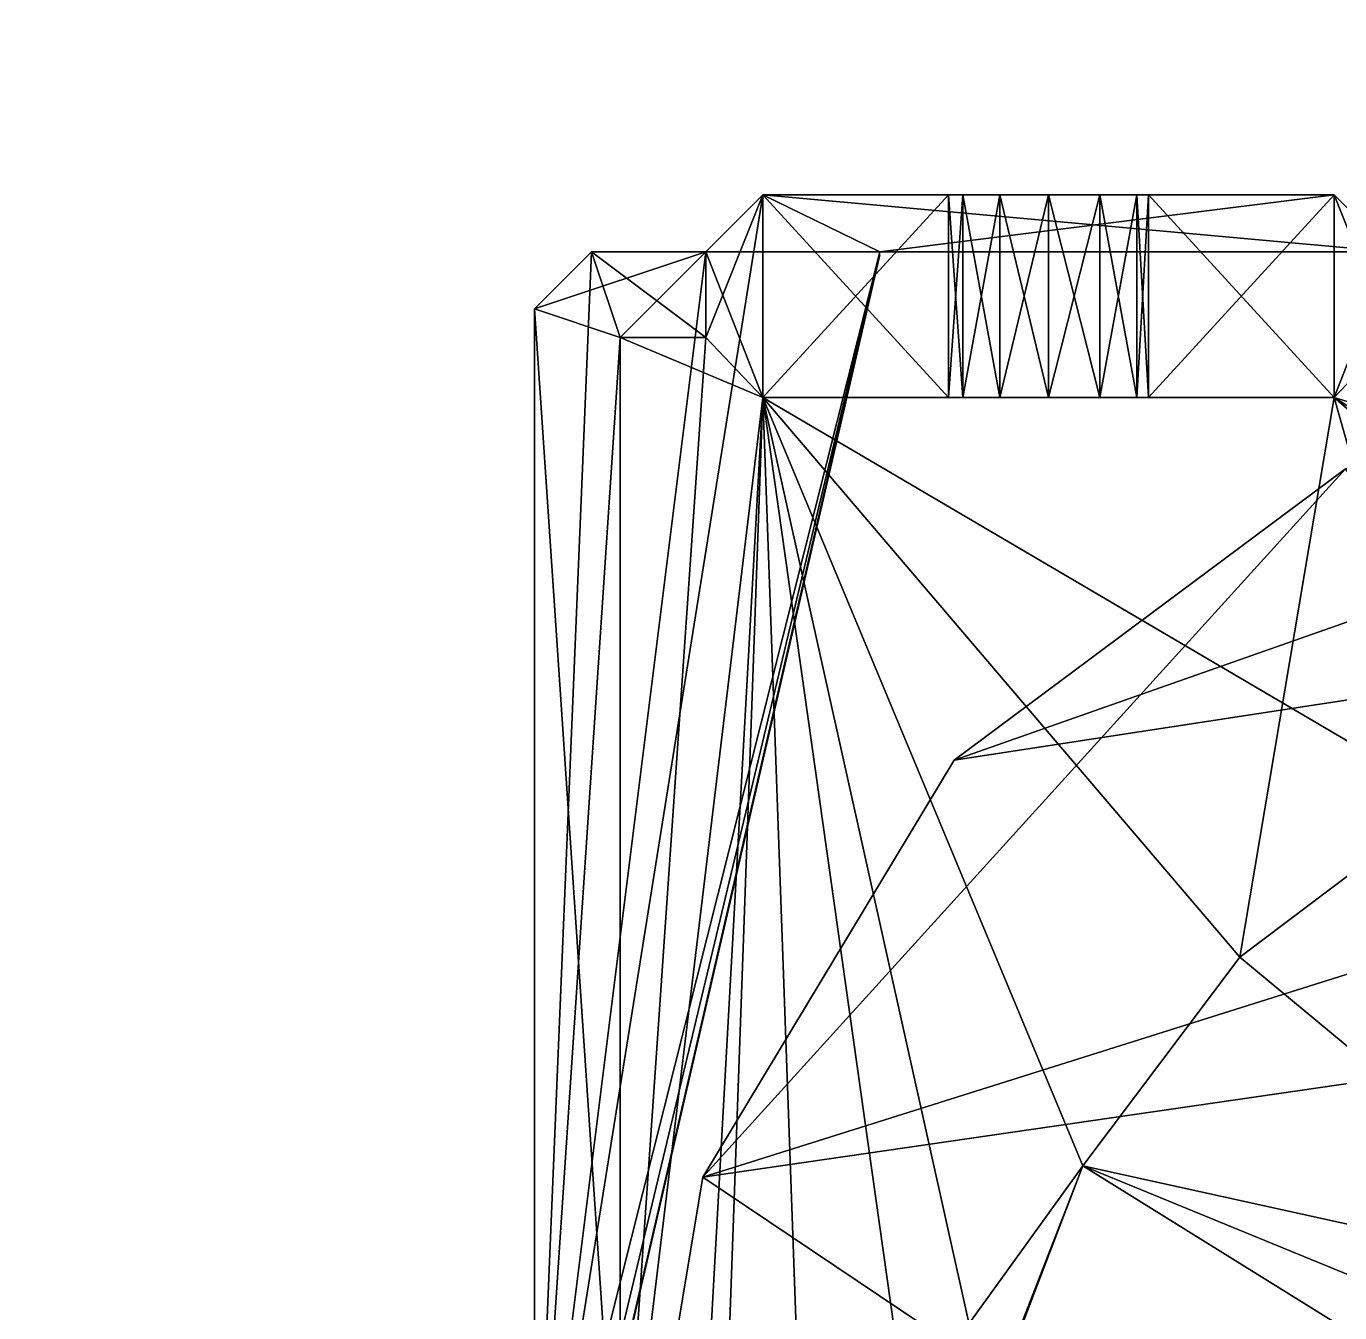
# Model space of a CAD drawing. Header units: metres. Extents: x -0.073 to 0.073, y -0.252 to 0.252.
# Drawn here: x -0.0455 to -0.01675, y 0.20772 to 0.23588 of the extents above; entities that cross this region are included whole.
import ezdxf

# ---------------------------------------------------------------- set-up
doc = ezdxf.new("R2010")
doc.units = ezdxf.units.M
for name, color, linetype in [('Object', 9, 'CONTINUOUS'), ('Object_0001', 9, 'CONTINUOUS'), ('Object_0044', 9, 'CONTINUOUS'), ('Object_0230', 9, 'CONTINUOUS'), ('Object_0231', 9, 'CONTINUOUS'), ('Object_0232', 9, 'CONTINUOUS'), ('Object_0250', 9, 'CONTINUOUS'), ('Object_0251', 9, 'CONTINUOUS'), ('Object_0252', 9, 'CONTINUOUS'), ('Object_0281', 9, 'CONTINUOUS'), ('Object_0324', 9, 'CONTINUOUS'), ('Object_0362', 9, 'CONTINUOUS'), ('Object_0363', 9, 'CONTINUOUS'), ('Object_0364', 9, 'CONTINUOUS'), ('Object_0385', 9, 'CONTINUOUS'), ('Object_0386', 9, 'CONTINUOUS'), ('Object_0387', 9, 'CONTINUOUS'), ('Object_0414', 9, 'CONTINUOUS'), ('Object_0415', 9, 'CONTINUOUS'), ('Object_0416', 9, 'CONTINUOUS'), ('Object_0523', 9, 'CONTINUOUS'), ('Object_0559', 9, 'CONTINUOUS'), ('Object_0611', 9, 'CONTINUOUS'), ('Object_0674', 9, 'CONTINUOUS'), ('Object_0694', 9, 'CONTINUOUS'), ('Object_0756', 9, 'CONTINUOUS'), ('Object_0759', 9, 'CONTINUOUS'), ('Object_0795', 9, 'CONTINUOUS'), ('Object_0796', 9, 'CONTINUOUS'), ('Object_0797', 9, 'CONTINUOUS'), ('Object_0801', 9, 'CONTINUOUS'), ('Object_0824', 9, 'CONTINUOUS'), ('Object_0841', 9, 'CONTINUOUS'), ('Object_0852', 9, 'CONTINUOUS'), ('Object_0859', 9, 'CONTINUOUS'), ('Object_0896', 9, 'CONTINUOUS'), ('Object_0903', 9, 'CONTINUOUS'), ('Object_0910', 9, 'CONTINUOUS'), ('Object_0948', 9, 'CONTINUOUS'), ('Object_0950', 9, 'CONTINUOUS'), ('Object_0953', 9, 'CONTINUOUS'), ('Object_0957', 9, 'CONTINUOUS'), ('Object_0962', 9, 'CONTINUOUS'), ('Object_1007', 9, 'CONTINUOUS'), ('Object_1038', 9, 'CONTINUOUS')]:
    doc.layers.add(name, color=color, linetype=linetype)

msp = doc.modelspace()

# ---------------------------------------------------------------- linework, layer by layer
at = {"layer": 'Object'}
for points in [[(-0.025188, 0.219813, 0.13125), (-0.030688, 0.210688, 0.13125), (-0.016625, 0.226188, 0.13125)], [(0.014625, 0.18025, 0.13125), (-0.016625, 0.226188, 0.13125), (-0.030688, 0.210688, 0.13125)], [(-0.030688, 0.210688, 0.13125), (-0.032438, 0.20025, 0.13125), (0.014625, 0.18025, 0.13125)]]:
    msp.add_3dface(points, dxfattribs=at)
at = {"layer": 'Object_0001'}
for points in [[(-0.016625, 0.226188, 0.11875), (0.0205, 0.235875, 0.11875), (-0.025188, 0.219813, 0.11875)], [(0.0205, 0.226813, 0.11875), (-0.025188, 0.219813, 0.11875), (0.0205, 0.235875, 0.11875)], [(-0.025188, 0.219813, 0.11875), (0.0205, 0.226813, 0.11875), (-0.030688, 0.210688, 0.11875)], [(0.024437, 0.218688, 0.11875), (-0.030688, 0.210688, 0.11875), (0.0205, 0.226813, 0.11875)], [(-0.030688, 0.210688, 0.11875), (0.024437, 0.218688, 0.11875), (-0.032438, 0.20025, 0.11875)], [(-0.030188, 0.189813, 0.11875), (-0.032438, 0.20025, 0.11875), (0.024437, 0.218688, 0.11875)], [(0.024437, 0.218688, 0.11875), (-0.024188, 0.181, 0.11875), (-0.030188, 0.189813, 0.11875)], [(-0.024188, 0.181, 0.11875), (0.024437, 0.218688, 0.11875), (-0.015313, 0.175063, 0.11875)]]:
    msp.add_3dface(points, dxfattribs=at)
at = {"layer": 'Object_0044'}
for points in [[(-0.016625, 0.226188, 0.13125), (-0.016625, 0.226188, 0.11875), (-0.025188, 0.219813, 0.11875)], [(-0.016625, 0.226188, 0.13125), (-0.025188, 0.219813, 0.11875), (-0.025188, 0.219813, 0.13125)], [(-0.030688, 0.210688, 0.11875), (-0.025188, 0.219813, 0.13125), (-0.025188, 0.219813, 0.11875)], [(-0.025188, 0.219813, 0.13125), (-0.030688, 0.210688, 0.11875), (-0.030688, 0.210688, 0.13125)], [(-0.032438, 0.20025, 0.11875), (-0.030688, 0.210688, 0.13125), (-0.030688, 0.210688, 0.11875)], [(-0.030688, 0.210688, 0.13125), (-0.032438, 0.20025, 0.11875), (-0.032438, 0.20025, 0.13125)]]:
    msp.add_3dface(points, dxfattribs=at)
at = {"layer": 'Object_0230'}
for points in [[(-0.029375, 0.22775, 0.059375), (-0.025313, 0.22775, 0.059375), (-0.029375, 0.22775, 0.07)], [(-0.025313, 0.22775, 0.064062), (-0.029375, 0.22775, 0.07), (-0.025313, 0.22775, 0.059375)], [(-0.025313, 0.22775, 0.064062), (-0.025, 0.22775, 0.065187), (-0.029375, 0.22775, 0.07)], [(-0.024188, 0.22775, 0.066), (-0.029375, 0.22775, 0.07), (-0.025, 0.22775, 0.065187)], [(-0.029375, 0.22775, 0.07), (-0.024188, 0.22775, 0.066), (-0.016875, 0.22775, 0.07)], [(-0.023125, 0.22775, 0.066312), (-0.016875, 0.22775, 0.07), (-0.024188, 0.22775, 0.066)], [(-0.016875, 0.22775, 0.07), (-0.023125, 0.22775, 0.066312), (-0.022, 0.22775, 0.066)], [(-0.022, 0.22775, 0.066), (-0.021188, 0.22775, 0.065187), (-0.016875, 0.22775, 0.07)], [(-0.020938, 0.22775, 0.064062), (-0.016875, 0.22775, 0.07), (-0.021188, 0.22775, 0.065187)], [(-0.020938, 0.22775, 0.059375), (-0.016875, 0.22775, 0.059375), (-0.020938, 0.22775, 0.064062)], [(-0.016875, 0.22775, 0.07), (-0.020938, 0.22775, 0.064062), (-0.016875, 0.22775, 0.059375)]]:
    msp.add_3dface(points, dxfattribs=at)
at = {"layer": 'Object_0231'}
for points in [[(-0.025313, 0.232188, 0.059375), (-0.025313, 0.232188, 0.064062), (-0.025313, 0.22775, 0.059375)], [(-0.025313, 0.22775, 0.064062), (-0.025313, 0.22775, 0.059375), (-0.025313, 0.232188, 0.064062)]]:
    msp.add_3dface(points, dxfattribs=at)
at = {"layer": 'Object_0232'}
for points in [[(-0.029375, 0.22775, 0.07), (-0.030625, 0.229063, 0.07), (-0.029375, 0.22775, 0.059375)], [(-0.030625, 0.229063, 0.059375), (-0.029375, 0.22775, 0.059375), (-0.030625, 0.229063, 0.07)]]:
    msp.add_3dface(points, dxfattribs=at)
at = {"layer": 'Object_0250'}
for points in [[(-0.020938, 0.22775, 0.059375), (-0.020938, 0.232188, 0.059375), (-0.016875, 0.22775, 0.059375)], [(-0.016875, 0.232188, 0.059375), (-0.016875, 0.22775, 0.059375), (-0.020938, 0.232188, 0.059375)], [(-0.016875, 0.22775, 0.059375), (-0.016875, 0.232188, 0.059375), (-0.015625, 0.229063, 0.059375)], [(-0.015625, 0.230938, 0.059375), (-0.015625, 0.229063, 0.059375), (-0.016875, 0.232188, 0.059375)]]:
    msp.add_3dface(points, dxfattribs=at)
at = {"layer": 'Object_0251'}
for points in [[(-0.020938, 0.232188, 0.064062), (-0.020938, 0.232188, 0.059375), (-0.020938, 0.22775, 0.064062)], [(-0.020938, 0.22775, 0.059375), (-0.020938, 0.22775, 0.064062), (-0.020938, 0.232188, 0.059375)]]:
    msp.add_3dface(points, dxfattribs=at)
at = {"layer": 'Object_0252'}
for points in [[(-0.015625, 0.229063, 0.07), (-0.016875, 0.22775, 0.07), (-0.015625, 0.229063, 0.059375)], [(-0.016875, 0.22775, 0.059375), (-0.015625, 0.229063, 0.059375), (-0.016875, 0.22775, 0.07)]]:
    msp.add_3dface(points, dxfattribs=at)
at = {"layer": 'Object_0281'}
for points in [[(-0.044875, 0.152813, 0.073125), (-0.044875, 0.152813, 0.101875), (-0.026813, 0.230875, 0.073125)], [(-0.026813, 0.230875, 0.101875), (-0.026813, 0.230875, 0.073125), (-0.044875, 0.152813, 0.101875)]]:
    msp.add_3dface(points, dxfattribs=at)
at = {"layer": 'Object_0324'}
for points in [[(-0.029375, 0.22775, 0.115625), (-0.029375, 0.232188, 0.115625), (-0.030625, 0.229063, 0.115625)], [(-0.030625, 0.230938, 0.115625), (-0.030625, 0.229063, 0.115625), (-0.029375, 0.232188, 0.115625)], [(-0.025313, 0.22775, 0.115625), (-0.025313, 0.232188, 0.115625), (-0.029375, 0.22775, 0.115625)], [(-0.029375, 0.232188, 0.115625), (-0.029375, 0.22775, 0.115625), (-0.025313, 0.232188, 0.115625)], [(-0.0325, 0.229063, 0.115625), (-0.033125, 0.230938, 0.115625), (-0.034375, 0.229688, 0.115625)], [(-0.033125, 0.230938, 0.115625), (-0.0325, 0.229063, 0.115625), (-0.030625, 0.230938, 0.115625)], [(-0.030625, 0.229063, 0.115625), (-0.030625, 0.230938, 0.115625), (-0.0325, 0.229063, 0.115625)], [(-0.034375, 0.200938, 0.115625), (-0.0325, 0.201875, 0.115625), (-0.034375, 0.229688, 0.115625)], [(-0.0325, 0.229063, 0.115625), (-0.034375, 0.229688, 0.115625), (-0.0325, 0.201875, 0.115625)]]:
    msp.add_3dface(points, dxfattribs=at)
at = {"layer": 'Object_0362'}
for points in [[(-0.029375, 0.232188, 0.059375), (-0.030625, 0.230938, 0.059375), (-0.029375, 0.232188, 0.073125)], [(-0.030625, 0.230938, 0.073125), (-0.029375, 0.232188, 0.073125), (-0.030625, 0.230938, 0.059375)]]:
    msp.add_3dface(points, dxfattribs=at)
at = {"layer": 'Object_0363'}
for points in [[(-0.030625, 0.230938, 0.059375), (-0.033125, 0.230938, 0.059375), (-0.030625, 0.230938, 0.073125)], [(-0.033125, 0.230938, 0.073125), (-0.030625, 0.230938, 0.073125), (-0.033125, 0.230938, 0.059375)]]:
    msp.add_3dface(points, dxfattribs=at)
at = {"layer": 'Object_0364'}
for points in [[(-0.016875, 0.232188, 0.073125), (-0.023125, 0.232188, 0.066312), (-0.029375, 0.232188, 0.073125)], [(-0.023125, 0.232188, 0.066312), (-0.024188, 0.232188, 0.066), (-0.029375, 0.232188, 0.073125)], [(-0.025, 0.232188, 0.065187), (-0.029375, 0.232188, 0.073125), (-0.024188, 0.232188, 0.066)], [(-0.029375, 0.232188, 0.073125), (-0.025, 0.232188, 0.065187), (-0.029375, 0.232188, 0.059375)], [(-0.025313, 0.232188, 0.064125), (-0.029375, 0.232188, 0.059375), (-0.025, 0.232188, 0.065187)], [(-0.029375, 0.232188, 0.059375), (-0.025313, 0.232188, 0.064125), (-0.025313, 0.232188, 0.059375)], [(-0.023125, 0.232188, 0.066312), (-0.016875, 0.232188, 0.073125), (-0.022, 0.232188, 0.066)], [(-0.021188, 0.232188, 0.065187), (-0.022, 0.232188, 0.066), (-0.016875, 0.232188, 0.073125)], [(-0.021188, 0.232188, 0.065187), (-0.016875, 0.232188, 0.073125), (-0.020938, 0.232188, 0.064125)], [(-0.016875, 0.232188, 0.059375), (-0.020938, 0.232188, 0.064125), (-0.016875, 0.232188, 0.073125)], [(-0.020938, 0.232188, 0.064125), (-0.016875, 0.232188, 0.059375), (-0.020938, 0.232188, 0.059375)]]:
    msp.add_3dface(points, dxfattribs=at)
at = {"layer": 'Object_0385'}
for points in [[(-0.020938, 0.232188, 0.115625), (-0.020938, 0.232188, 0.110938), (-0.020938, 0.22775, 0.115625)], [(-0.020938, 0.22775, 0.110938), (-0.020938, 0.22775, 0.115625), (-0.020938, 0.232188, 0.110938)]]:
    msp.add_3dface(points, dxfattribs=at)
at = {"layer": 'Object_0386'}
for points in [[(-0.025313, 0.232188, 0.110938), (-0.025313, 0.22775, 0.110938), (-0.025, 0.22775, 0.109813)], [(-0.025313, 0.232188, 0.110938), (-0.025, 0.22775, 0.109813), (-0.025, 0.232188, 0.109813)], [(-0.024188, 0.22775, 0.109), (-0.025, 0.232188, 0.109813), (-0.025, 0.22775, 0.109813)], [(-0.025, 0.232188, 0.109813), (-0.024188, 0.22775, 0.109), (-0.024188, 0.232188, 0.109)], [(-0.023125, 0.22775, 0.108688), (-0.024188, 0.232188, 0.109), (-0.024188, 0.22775, 0.109)], [(-0.024188, 0.232188, 0.109), (-0.023125, 0.22775, 0.108688), (-0.023125, 0.232188, 0.108688)], [(-0.022, 0.22775, 0.109), (-0.023125, 0.232188, 0.108688), (-0.023125, 0.22775, 0.108688)], [(-0.023125, 0.232188, 0.108688), (-0.022, 0.22775, 0.109), (-0.022, 0.232188, 0.109)], [(-0.021188, 0.22775, 0.109813), (-0.022, 0.232188, 0.109), (-0.022, 0.22775, 0.109)], [(-0.022, 0.232188, 0.109), (-0.021188, 0.22775, 0.109813), (-0.021188, 0.232188, 0.109813)], [(-0.020938, 0.22775, 0.110938), (-0.021188, 0.232188, 0.109813), (-0.021188, 0.22775, 0.109813)], [(-0.021188, 0.232188, 0.109813), (-0.020938, 0.22775, 0.110938), (-0.020938, 0.232188, 0.110938)]]:
    msp.add_3dface(points, dxfattribs=at)
at = {"layer": 'Object_0387'}
for points in [[(-0.016875, 0.22775, 0.115625), (-0.016875, 0.232188, 0.115625), (-0.020938, 0.22775, 0.115625)], [(-0.020938, 0.232188, 0.115625), (-0.020938, 0.22775, 0.115625), (-0.016875, 0.232188, 0.115625)], [(-0.016875, 0.232188, 0.115625), (-0.016875, 0.22775, 0.115625), (-0.015625, 0.230938, 0.115625)], [(-0.015625, 0.229063, 0.115625), (-0.015625, 0.230938, 0.115625), (-0.016875, 0.22775, 0.115625)]]:
    msp.add_3dface(points, dxfattribs=at)
at = {"layer": 'Object_0414'}
for points in [[(-0.034375, 0.229688, 0.115625), (-0.033125, 0.230938, 0.115625), (-0.034375, 0.229688, 0.101875)], [(-0.033125, 0.230938, 0.101875), (-0.034375, 0.229688, 0.101875), (-0.033125, 0.230938, 0.115625)]]:
    msp.add_3dface(points, dxfattribs=at)
at = {"layer": 'Object_0415'}
for points in [[(-0.033125, 0.230938, 0.115625), (-0.030625, 0.230938, 0.115625), (-0.033125, 0.230938, 0.101875)], [(-0.030625, 0.230938, 0.101875), (-0.033125, 0.230938, 0.101875), (-0.030625, 0.230938, 0.115625)]]:
    msp.add_3dface(points, dxfattribs=at)
at = {"layer": 'Object_0416'}
for points in [[(-0.034375, 0.200938, 0.115625), (-0.034375, 0.229688, 0.115625), (-0.034375, 0.200938, 0.101875)], [(-0.034375, 0.229688, 0.101875), (-0.034375, 0.200938, 0.101875), (-0.034375, 0.229688, 0.115625)]]:
    msp.add_3dface(points, dxfattribs=at)
at = {"layer": 'Object_0523'}
for points in [[(-0.025313, 0.22775, 0.064062), (-0.025, 0.232188, 0.065187), (-0.025, 0.22775, 0.065187)], [(-0.025, 0.232188, 0.065187), (-0.025313, 0.22775, 0.064062), (-0.025313, 0.232188, 0.064062)], [(-0.025, 0.22775, 0.065187), (-0.024188, 0.232188, 0.066), (-0.024188, 0.22775, 0.066)], [(-0.024188, 0.232188, 0.066), (-0.025, 0.22775, 0.065187), (-0.025, 0.232188, 0.065187)], [(-0.024188, 0.22775, 0.066), (-0.023125, 0.232188, 0.066312), (-0.023125, 0.22775, 0.066312)], [(-0.023125, 0.232188, 0.066312), (-0.024188, 0.22775, 0.066), (-0.024188, 0.232188, 0.066)], [(-0.023125, 0.22775, 0.066312), (-0.022, 0.232188, 0.066), (-0.022, 0.22775, 0.066)], [(-0.022, 0.232188, 0.066), (-0.023125, 0.22775, 0.066312), (-0.023125, 0.232188, 0.066312)], [(-0.022, 0.22775, 0.066), (-0.021188, 0.232188, 0.065187), (-0.021188, 0.22775, 0.065187)], [(-0.021188, 0.232188, 0.065187), (-0.022, 0.22775, 0.066), (-0.022, 0.232188, 0.066)], [(-0.020938, 0.232188, 0.064062), (-0.020938, 0.22775, 0.064062), (-0.021188, 0.22775, 0.065187)], [(-0.020938, 0.232188, 0.064062), (-0.021188, 0.22775, 0.065187), (-0.021188, 0.232188, 0.065187)]]:
    msp.add_3dface(points, dxfattribs=at)
at = {"layer": 'Object_0559'}
for points in [[(-0.030625, 0.230938, 0.101875), (-0.029375, 0.232188, 0.101875), (-0.034375, 0.200938, 0.101875)], [(-0.026813, 0.230938, 0.101875), (-0.034375, 0.200938, 0.101875), (-0.029375, 0.232188, 0.101875)], [(-0.016875, 0.232188, 0.101875), (-0.015625, 0.230938, 0.101875), (-0.029375, 0.232188, 0.101875)], [(-0.026813, 0.230938, 0.101875), (-0.029375, 0.232188, 0.101875), (-0.015625, 0.230938, 0.101875)], [(-0.034375, 0.200938, 0.101875), (-0.026813, 0.230938, 0.101875), (-0.0455, 0.152813, 0.101875)], [(-0.044875, 0.152813, 0.101875), (-0.0455, 0.152813, 0.101875), (-0.026813, 0.230938, 0.101875)], [(-0.034375, 0.229688, 0.101875), (-0.033125, 0.230938, 0.101875), (-0.034375, 0.200938, 0.101875)], [(-0.030625, 0.230938, 0.101875), (-0.034375, 0.200938, 0.101875), (-0.033125, 0.230938, 0.101875)]]:
    msp.add_3dface(points, dxfattribs=at)
at = {"layer": 'Object_0611'}
for points in [[(-0.015625, 0.230938, 0.059375), (-0.016875, 0.232188, 0.059375), (-0.015625, 0.230938, 0.073125)], [(-0.016875, 0.232188, 0.073125), (-0.015625, 0.230938, 0.073125), (-0.016875, 0.232188, 0.059375)]]:
    msp.add_3dface(points, dxfattribs=at)
at = {"layer": 'Object_0674'}
for points in [[(-0.030625, 0.229063, 0.07), (-0.0325, 0.229063, 0.07), (-0.030625, 0.229063, 0.059375)], [(-0.0325, 0.229063, 0.059375), (-0.030625, 0.229063, 0.059375), (-0.0325, 0.229063, 0.07)]]:
    msp.add_3dface(points, dxfattribs=at)
at = {"layer": 'Object_0694'}
for points in [[(-0.018938, 0.2155, 0.057813), (-0.014375, 0.218938, 0.07), (-0.014375, 0.218938, 0.057813)], [(-0.014375, 0.218938, 0.07), (-0.018938, 0.2155, 0.057813), (-0.018938, 0.2155, 0.07)], [(-0.022375, 0.210938, 0.057813), (-0.018938, 0.2155, 0.07), (-0.018938, 0.2155, 0.057813)], [(-0.018938, 0.2155, 0.07), (-0.022375, 0.210938, 0.057813), (-0.022375, 0.210938, 0.07)], [(-0.024438, 0.205625, 0.057813), (-0.022375, 0.210938, 0.07), (-0.022375, 0.210938, 0.057813)], [(-0.022375, 0.210938, 0.07), (-0.024438, 0.205625, 0.057813), (-0.024438, 0.205625, 0.07)]]:
    msp.add_3dface(points, dxfattribs=at)
at = {"layer": 'Object_0756'}
for points in [[(-0.018938, 0.2155, 0.105), (-0.014375, 0.218938, 0.117187), (-0.014375, 0.218938, 0.105)], [(-0.014375, 0.218938, 0.117187), (-0.018938, 0.2155, 0.105), (-0.018938, 0.2155, 0.117187)], [(-0.022375, 0.210938, 0.105), (-0.018938, 0.2155, 0.117187), (-0.018938, 0.2155, 0.105)], [(-0.018938, 0.2155, 0.117187), (-0.022375, 0.210938, 0.105), (-0.022375, 0.210938, 0.117187)], [(-0.024438, 0.205625, 0.105), (-0.024063, 0.2065, 0.117187), (-0.022375, 0.210938, 0.105)], [(-0.022375, 0.210938, 0.117187), (-0.022375, 0.210938, 0.105), (-0.024063, 0.2065, 0.117187)]]:
    msp.add_3dface(points, dxfattribs=at)
at = {"layer": 'Object_0759'}
for points in [[(-0.030625, 0.229063, 0.105), (-0.0325, 0.229063, 0.105), (-0.029375, 0.22775, 0.105)], [(-0.0325, 0.201875, 0.105), (-0.029375, 0.22775, 0.105), (-0.0325, 0.229063, 0.105)], [(-0.016875, 0.22775, 0.105), (-0.009063, 0.222813, 0.105), (-0.015625, 0.229063, 0.105)], [(-0.029375, 0.22775, 0.105), (-0.0325, 0.201875, 0.105), (-0.030813, 0.201875, 0.105)], [(-0.030813, 0.201875, 0.105), (-0.03025, 0.20325, 0.105), (-0.029375, 0.22775, 0.105)], [(-0.028563, 0.204938, 0.105), (-0.029375, 0.22775, 0.105), (-0.03025, 0.20325, 0.105)], [(-0.029375, 0.22775, 0.105), (-0.028563, 0.204938, 0.105), (-0.02625, 0.205563, 0.105)], [(-0.029375, 0.22775, 0.105), (-0.018938, 0.2155, 0.105), (-0.016875, 0.22775, 0.105)], [(-0.018938, 0.2155, 0.105), (-0.029375, 0.22775, 0.105), (-0.022375, 0.210938, 0.105)], [(-0.02625, 0.205563, 0.105), (-0.022375, 0.210938, 0.105), (-0.029375, 0.22775, 0.105)], [(-0.014375, 0.218938, 0.105), (-0.016875, 0.22775, 0.105), (-0.018938, 0.2155, 0.105)], [(-0.014375, 0.218938, 0.105), (-0.009063, 0.221, 0.105), (-0.016875, 0.22775, 0.105)], [(-0.009063, 0.222813, 0.105), (-0.016875, 0.22775, 0.105), (-0.009063, 0.221, 0.105)], [(-0.022375, 0.210938, 0.105), (-0.02625, 0.205563, 0.105), (-0.024438, 0.205563, 0.105)]]:
    msp.add_3dface(points, dxfattribs=at)
at = {"layer": 'Object_0795'}
for points in [[(-0.030625, 0.229063, 0.115625), (-0.0325, 0.229063, 0.115625), (-0.030625, 0.229063, 0.105)], [(-0.0325, 0.229063, 0.105), (-0.030625, 0.229063, 0.105), (-0.0325, 0.229063, 0.115625)]]:
    msp.add_3dface(points, dxfattribs=at)
at = {"layer": 'Object_0796'}
for points in [[(-0.0325, 0.229063, 0.115625), (-0.0325, 0.201875, 0.115625), (-0.0325, 0.229063, 0.105)], [(-0.0325, 0.201875, 0.105), (-0.0325, 0.229063, 0.105), (-0.0325, 0.201875, 0.115625)]]:
    msp.add_3dface(points, dxfattribs=at)
at = {"layer": 'Object_0797'}
for points in [[(-0.029375, 0.22775, 0.115625), (-0.030625, 0.229063, 0.115625), (-0.029375, 0.22775, 0.104937)], [(-0.030625, 0.229063, 0.104937), (-0.029375, 0.22775, 0.104937), (-0.030625, 0.229063, 0.115625)]]:
    msp.add_3dface(points, dxfattribs=at)
at = {"layer": 'Object_0801'}
for points in [[(-0.014375, 0.218938, 0.057813), (-0.010188, 0.20825, 0.057813), (-0.018938, 0.2155, 0.057813)], [(-0.022375, 0.210938, 0.057813), (-0.018938, 0.2155, 0.057813), (-0.010188, 0.20825, 0.057813)], [(-0.022375, 0.210938, 0.057813), (-0.012813, 0.205, 0.057813), (-0.024438, 0.205625, 0.057813)], [(-0.012813, 0.205, 0.057813), (-0.022375, 0.210938, 0.057813), (-0.010188, 0.20825, 0.057813)]]:
    msp.add_3dface(points, dxfattribs=at)
at = {"layer": 'Object_0824'}
for points in [[(-0.029375, 0.22775, 0.07), (-0.0325, 0.201875, 0.07), (-0.030625, 0.229063, 0.07)], [(-0.0325, 0.229063, 0.07), (-0.030625, 0.229063, 0.07), (-0.0325, 0.201875, 0.07)], [(-0.016875, 0.22775, 0.07), (-0.015625, 0.229063, 0.07), (-0.008375, 0.225125, 0.07)], [(-0.0325, 0.201875, 0.07), (-0.029375, 0.22775, 0.07), (-0.03025, 0.20325, 0.07)], [(-0.028563, 0.204938, 0.07), (-0.03025, 0.20325, 0.07), (-0.029375, 0.22775, 0.07)], [(-0.016875, 0.22775, 0.07), (-0.014375, 0.218938, 0.07), (-0.029375, 0.22775, 0.07)], [(-0.018938, 0.2155, 0.07), (-0.029375, 0.22775, 0.07), (-0.014375, 0.218938, 0.07)], [(-0.029375, 0.22775, 0.07), (-0.018938, 0.2155, 0.07), (-0.022375, 0.210938, 0.07)], [(-0.022375, 0.210938, 0.07), (-0.024438, 0.205563, 0.07), (-0.029375, 0.22775, 0.07)], [(-0.02625, 0.205563, 0.07), (-0.029375, 0.22775, 0.07), (-0.024438, 0.205563, 0.07)], [(-0.029375, 0.22775, 0.07), (-0.02625, 0.205563, 0.07), (-0.028563, 0.204938, 0.07)], [(-0.008375, 0.225125, 0.07), (-0.009063, 0.222813, 0.07), (-0.016875, 0.22775, 0.07)], [(-0.014375, 0.218938, 0.07), (-0.016875, 0.22775, 0.07), (-0.009063, 0.222813, 0.07)]]:
    msp.add_3dface(points, dxfattribs=at)
at = {"layer": 'Object_0841'}
for points in [[(-0.029375, 0.232188, 0.073125), (-0.030625, 0.230938, 0.073125), (-0.026813, 0.230938, 0.073125)], [(-0.029375, 0.232188, 0.073125), (-0.026813, 0.230938, 0.073125), (-0.016875, 0.232188, 0.073125)], [(-0.015625, 0.230938, 0.073125), (-0.016875, 0.232188, 0.073125), (-0.026813, 0.230938, 0.073125)], [(-0.026813, 0.230938, 0.073125), (-0.034375, 0.200938, 0.073125), (-0.044875, 0.152813, 0.073125)], [(-0.033125, 0.230938, 0.073125), (-0.034375, 0.229688, 0.073125), (-0.030625, 0.230938, 0.073125)], [(-0.034375, 0.200938, 0.073125), (-0.030625, 0.230938, 0.073125), (-0.034375, 0.229688, 0.073125)], [(-0.034375, 0.200938, 0.073125), (-0.026813, 0.230938, 0.073125), (-0.030625, 0.230938, 0.073125)]]:
    msp.add_3dface(points, dxfattribs=at)
at = {"layer": 'Object_0852'}
for points in [[(-0.0325, 0.229063, 0.07), (-0.0325, 0.201875, 0.07), (-0.0325, 0.229063, 0.059375)], [(-0.0325, 0.201875, 0.059375), (-0.0325, 0.229063, 0.059375), (-0.0325, 0.201875, 0.07)]]:
    msp.add_3dface(points, dxfattribs=at)
at = {"layer": 'Object_0859'}
for points in [[(-0.015625, 0.229063, 0.115625), (-0.016875, 0.22775, 0.115625), (-0.015625, 0.229063, 0.105)], [(-0.016875, 0.22775, 0.105), (-0.015625, 0.229063, 0.105), (-0.016875, 0.22775, 0.115625)]]:
    msp.add_3dface(points, dxfattribs=at)
at = {"layer": 'Object_0896'}
for points in [[(-0.034375, 0.229688, 0.059375), (-0.034375, 0.200938, 0.059375), (-0.034375, 0.229688, 0.073125)], [(-0.034375, 0.200938, 0.073125), (-0.034375, 0.229688, 0.073125), (-0.034375, 0.200938, 0.059375)]]:
    msp.add_3dface(points, dxfattribs=at)
at = {"layer": 'Object_0903'}
for points in [[(-0.015625, 0.230938, 0.101875), (0.021875, 0.230938, 0.073125), (-0.026813, 0.230938, 0.101875)], [(0.006812, 0.230938, 0.073125), (-0.026813, 0.230938, 0.101875), (0.021875, 0.230938, 0.073125)], [(-0.026813, 0.230938, 0.073125), (-0.026813, 0.230938, 0.101875), (-0.015625, 0.230938, 0.073125)], [(0.006812, 0.230938, 0.073125), (-0.015625, 0.230938, 0.073125), (-0.026813, 0.230938, 0.101875)]]:
    msp.add_3dface(points, dxfattribs=at)
at = {"layer": 'Object_0910'}
for points in [[(-0.016875, 0.22775, 0.105), (-0.023125, 0.22775, 0.108688), (-0.029375, 0.22775, 0.105)], [(-0.024188, 0.22775, 0.109), (-0.029375, 0.22775, 0.105), (-0.023125, 0.22775, 0.108688)], [(-0.025313, 0.22775, 0.115625), (-0.029375, 0.22775, 0.115625), (-0.025313, 0.22775, 0.110938)], [(-0.029375, 0.22775, 0.105), (-0.025313, 0.22775, 0.110938), (-0.029375, 0.22775, 0.115625)], [(-0.025313, 0.22775, 0.110938), (-0.029375, 0.22775, 0.105), (-0.025, 0.22775, 0.109813)], [(-0.024188, 0.22775, 0.109), (-0.025, 0.22775, 0.109813), (-0.029375, 0.22775, 0.105)], [(-0.023125, 0.22775, 0.108688), (-0.016875, 0.22775, 0.105), (-0.022, 0.22775, 0.109)], [(-0.021188, 0.22775, 0.109813), (-0.022, 0.22775, 0.109), (-0.016875, 0.22775, 0.105)], [(-0.016875, 0.22775, 0.105), (-0.020938, 0.22775, 0.110938), (-0.021188, 0.22775, 0.109813)], [(-0.016875, 0.22775, 0.115625), (-0.020938, 0.22775, 0.115625), (-0.016875, 0.22775, 0.105)], [(-0.020938, 0.22775, 0.110938), (-0.016875, 0.22775, 0.105), (-0.020938, 0.22775, 0.115625)]]:
    msp.add_3dface(points, dxfattribs=at)
at = {"layer": 'Object_0948'}
for points in [[(-0.025313, 0.232188, 0.110938), (-0.025313, 0.232188, 0.115625), (-0.025313, 0.22775, 0.110938)], [(-0.025313, 0.22775, 0.115625), (-0.025313, 0.22775, 0.110938), (-0.025313, 0.232188, 0.115625)]]:
    msp.add_3dface(points, dxfattribs=at)
at = {"layer": 'Object_0950'}
for points in [[(-0.029375, 0.232188, 0.115625), (-0.025313, 0.232188, 0.115625), (-0.025313, 0.232188, 0.110938)], [(-0.029375, 0.232188, 0.115625), (-0.025313, 0.232188, 0.110938), (-0.029375, 0.232188, 0.101875)], [(-0.029375, 0.232188, 0.101875), (-0.024188, 0.232188, 0.109), (-0.016875, 0.232188, 0.101875)], [(-0.024188, 0.232188, 0.109), (-0.029375, 0.232188, 0.101875), (-0.025, 0.232188, 0.109813)], [(-0.025313, 0.232188, 0.110938), (-0.025, 0.232188, 0.109813), (-0.029375, 0.232188, 0.101875)], [(-0.023125, 0.232188, 0.108688), (-0.016875, 0.232188, 0.101875), (-0.024188, 0.232188, 0.109)], [(-0.023125, 0.232188, 0.108688), (-0.022, 0.232188, 0.109), (-0.016875, 0.232188, 0.101875)], [(-0.021188, 0.232188, 0.109813), (-0.016875, 0.232188, 0.101875), (-0.022, 0.232188, 0.109)], [(-0.016875, 0.232188, 0.101875), (-0.021188, 0.232188, 0.109813), (-0.016875, 0.232188, 0.115625)], [(-0.020938, 0.232188, 0.110938), (-0.016875, 0.232188, 0.115625), (-0.021188, 0.232188, 0.109813)], [(-0.016875, 0.232188, 0.115625), (-0.020938, 0.232188, 0.110938), (-0.020938, 0.232188, 0.115625)]]:
    msp.add_3dface(points, dxfattribs=at)
at = {"layer": 'Object_0953'}
for points in [[(-0.033125, 0.230938, 0.059375), (-0.034375, 0.229688, 0.059375), (-0.033125, 0.230938, 0.073125)], [(-0.034375, 0.229688, 0.073125), (-0.033125, 0.230938, 0.073125), (-0.034375, 0.229688, 0.059375)]]:
    msp.add_3dface(points, dxfattribs=at)
at = {"layer": 'Object_0957'}
for points in [[(-0.029375, 0.232188, 0.059375), (-0.029375, 0.22775, 0.059375), (-0.030625, 0.230938, 0.059375)], [(-0.025313, 0.232188, 0.059375), (-0.025313, 0.22775, 0.059375), (-0.029375, 0.232188, 0.059375)], [(-0.029375, 0.22775, 0.059375), (-0.029375, 0.232188, 0.059375), (-0.025313, 0.22775, 0.059375)], [(-0.033125, 0.230938, 0.059375), (-0.0325, 0.229063, 0.059375), (-0.034375, 0.229688, 0.059375)], [(-0.030625, 0.230938, 0.059375), (-0.030625, 0.229063, 0.059375), (-0.033125, 0.230938, 0.059375)], [(-0.0325, 0.229063, 0.059375), (-0.033125, 0.230938, 0.059375), (-0.030625, 0.229063, 0.059375)], [(-0.030625, 0.229063, 0.059375), (-0.030625, 0.230938, 0.059375), (-0.029375, 0.22775, 0.059375)], [(-0.034375, 0.229688, 0.059375), (-0.0325, 0.229063, 0.059375), (-0.034375, 0.200938, 0.059375)], [(-0.0325, 0.201875, 0.059375), (-0.034375, 0.200938, 0.059375), (-0.0325, 0.229063, 0.059375)]]:
    msp.add_3dface(points, dxfattribs=at)
at = {"layer": 'Object_0962'}
for points in [[(-0.018938, 0.2155, 0.117187), (-0.010188, 0.20825, 0.117187), (-0.014375, 0.218938, 0.117187)], [(-0.022375, 0.210938, 0.117187), (-0.010188, 0.20825, 0.117187), (-0.018938, 0.2155, 0.117187)], [(-0.024063, 0.2065, 0.117187), (-0.011563, 0.2065, 0.117187), (-0.022375, 0.210938, 0.117187)], [(-0.010188, 0.20825, 0.117187), (-0.022375, 0.210938, 0.117187), (-0.011563, 0.2065, 0.117187)]]:
    msp.add_3dface(points, dxfattribs=at)
at = {"layer": 'Object_1007'}
for points in [[(-0.016875, 0.232188, 0.115625), (-0.015625, 0.230938, 0.115625), (-0.016875, 0.232188, 0.101813)], [(-0.015625, 0.230938, 0.101813), (-0.016875, 0.232188, 0.101813), (-0.015625, 0.230938, 0.115625)]]:
    msp.add_3dface(points, dxfattribs=at)
at = {"layer": 'Object_1038'}
for points in [[(-0.030625, 0.230938, 0.115625), (-0.029375, 0.232188, 0.115625), (-0.030625, 0.230938, 0.101875)], [(-0.029375, 0.232188, 0.101875), (-0.030625, 0.230938, 0.101875), (-0.029375, 0.232188, 0.115625)]]:
    msp.add_3dface(points, dxfattribs=at)

doc.saveas('drawing.dxf')
